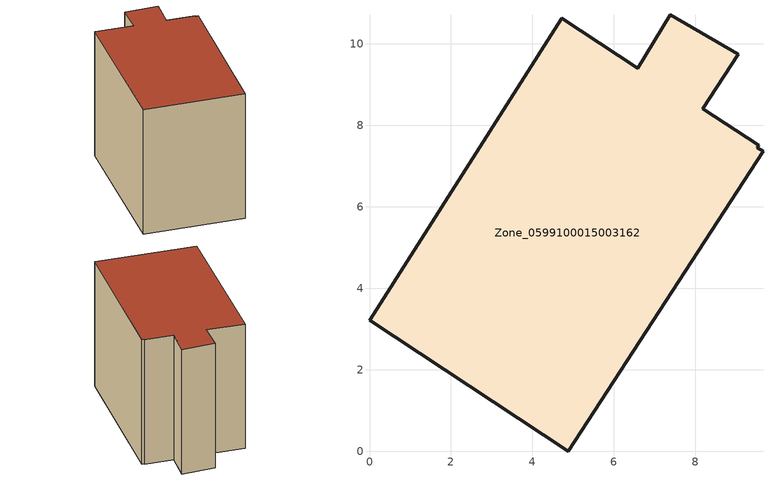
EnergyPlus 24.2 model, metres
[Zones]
Zone_0599100015003162
 floor ground (C_G): 9.52,7.45 9.66,7.36 4.88,0 0,3.21 4.72,10.63 6.59,9.39 7.38,10.71 9.05,9.74 8.17,8.41 9.55,7.5 z0.85
 wall outside (C_F): 0,3.21 4.88,0 9.66,7.36 9.52,7.45 9.55,7.5 8.17,8.41 9.05,9.74 7.38,10.71 6.59,9.39 4.72,10.63 0,3.21 z0.85:8.79
 roof outside (C_R): 9.66,7.36 9.52,7.45 9.55,7.5 8.17,8.41 9.05,9.74 7.38,10.71 6.59,9.39 4.72,10.63 0,3.21 4.88,0 z8.79
[BUILDING]
Pand.0599100015003162: North Axis=0; Terrain=City; Loads Convergence Tolerance Value=0.04; Temperature Convergence Tolerance Value=0.4; Solar Distribution=FullExterior; Maximum Number of Warmup Days=25; Minimum Number of Warmup Days=1
[Site:Location]
Rotterdam.The.Hague.AP_ZH_NLD Design_Conditions: Latitude=51.96; Longitude=4.45; Time Zone=1; Elevation=-4.5
[SITE:GROUNDTEMPERATURE:BUILDINGSURFACE]
18, 18, 18, 18, 18, 18, 18, 18, 18, 18, 18, 18
[MATERIAL] Thermal Absorptance=0.9; Solar Absorptance=0.7; Visible Absorptance=0.7
Name | Roughness | Thickness | Conductivity | Density | Specific Heat
G.TI.1965-1974 | MediumSmooth | 0.15 | 0.882353 | 540 | 1210
F.TI.1965-1974 | Rough | 0.3 | 0.697674 | 1920 | 840
R.TI.1965-1974 | MediumRough | 0.2 | 0.232558 | 1500 | 1000
[CONSTRUCTION]
C_G: G.TI.1965-1974
C_F: F.TI.1965-1974
C_R: R.TI.1965-1974
[ZONE]
Zone_0599100015003162: Type=1; Multiplier=1; Ceiling Height=Autocalculate; Volume=Autocalculate; Floor Area=autocalculate; Part of Total Floor Area=Yes
[ZONEINFILTRATION:DESIGNFLOWRATE]
Infil_Zone_0599100015003162: Zone or ZoneList or Space or SpaceList=Zone_0599100015003162; Schedule=AlwaysOn; Design Flow Rate Calculation Method=Flow/Area; Flow Rate per Floor Area=0.003; Constant Term Coefficient=1; Temperature Term Coefficient=0; Velocity Term Coefficient=0; Velocity Squared Term Coefficient=0
[HVACTEMPLATE:ZONE:IDEALLOADSAIRSYSTEM]
Zone_0599100015003162: Maximum Heating Supply Air Temperature=50; Minimum Cooling Supply Air Temperature=13; Maximum Heating Supply Air Humidity Ratio=0.0156; Minimum Cooling Supply Air Humidity Ratio=0.0077; Heating Limit=NoLimit; Cooling Limit=NoLimit; Dehumidification Control Type=ConstantSensibleHeatRatio; Cooling Sensible Heat Ratio=0.7; Dehumidification Setpoint=60; Humidification Control Type=None; Humidification Setpoint=30; Outdoor Air Method=None; Outdoor Air Flow Rate per Person=0.00944; Outdoor Air Flow Rate per Zone Floor Area=0; Outdoor Air Flow Rate per Zone=0; Demand Controlled Ventilation Type=None; Outdoor Air Economizer Type=NoEconomizer; Heat Recovery Type=None; Sensible Heat Recovery Effectiveness=0.7; Latent Heat Recovery Effectiveness=0.65
[ZONECONTROL:THERMOSTAT]
ThermostatControl_Zone_0599100015003162: Zone or ZoneList=Zone_0599100015003162; Control Type Schedule=DualSetpointControlType; Control 1=Thermostat_Zone_0599100015003162; Temperature Difference Between Cutout And Setpoint=0
[THERMOSTATSETPOINT:DUALSETPOINT]
Thermostat_Zone_0599100015003162: Heating Setpoint Temperature Schedule=HeatingSetpoint_Zone_0599100015003162; Cooling Setpoint Temperature Schedule=CoolingSetpoint_Zone_0599100015003162
[SCHEDULE:COMPACT]
HeatingSetpoint_Zone_0599100015003162: Through: 12/31, For: AllDays, Until: 24:00, 21
CoolingSetpoint_Zone_0599100015003162: Through: 12/31, For: AllDays, Until: 24:00, 24
DualSetpointControlType: Through: 12/31, For: AllDays, Until: 24:00, 4
AlwaysOn: Through: 12/31, For: AllDays, Until: 24:00, 1
